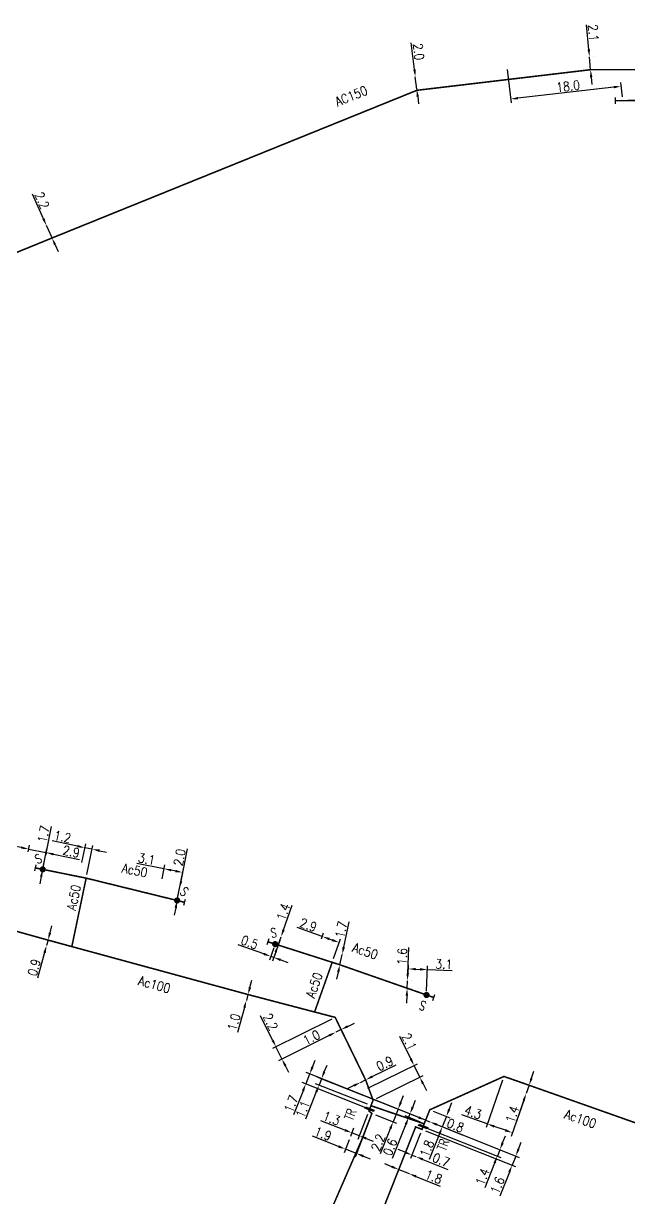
# Model space of a CAD drawing. Header units: millimetres. Extents: x 133989 to 135004, y 130988 to 132014.
# Drawn here: x 134430.5 to 134528.4, y 131253.6 to 131443.3 of the extents above; entities that cross this region are included whole.
import ezdxf
from ezdxf.enums import TextEntityAlignment as Align

# ---------------------------------------------------------------- set-up
doc = ezdxf.new("R2010")
doc.units = ezdxf.units.MM
doc.header["$PDMODE"] = 34
doc.linetypes.add('L_25_AP', pattern=[2000, 1000, 1000])
doc.linetypes.add('L_25_PE', pattern=[2000, 1000, 1000])
doc.layers.get('0').update_dxf_attribs({"linetype": 'CONTINUOUS'})
doc.layers.get('Defpoints').update_dxf_attribs({"linetype": 'CONTINUOUS'})
for name, color, linetype in [('L_150', 1, 'CONTINUOUS'), ('L_300', 7, 'CONTINUOUS'), ('L_340', 7, 'CONTINUOUS')]:
    doc.layers.add(name, color=color, linetype=linetype)
doc.styles.add('G_ROMANS', font='ROMANS.SHX', dxfattribs={"width": 0.75})
doc.styles.get("Standard").update_dxf_attribs({"font": 'romans.shx', "width": 0.85})
doc.dimstyles.get("Standard").update_dxf_attribs({"dimtxt": 1.5, "dimasz": 1.2, "dimexe": 0.625, "dimexo": 0.625, "dimgap": 0.25, "dimtad": 1, "dimdec": 1, "dimzin": 0, "dimdsep": 46, "dimtxsty": 'Standard', "dimcen": -0.5, "dimadec": 0, "dimazin": 0, "dimtfac": 1, "dimtdec": 1, "dimtmove": 0, "dimatfit": 3, "dimfxl": 0, "dimtolj": 1, "dimtzin": 0, "dimarcsym": 0})

# ---------------------------------------------------------------- blocks, each defined once
blk = doc.blocks.new('*D436')
at = {"layer": 'Defpoints', "color": 0, "linetype": 'Continuous', "transparency": 16777216}
for p in [(134511.8, 131270.39), (134511.8, 131270.39), (134512.27, 131271.72)]:
    blk.add_point(p, dxfattribs=at)
at = {"layer": 'L_150', "color": 0, "linetype": 'Continuous', "lineweight": -2, "transparency": 16777216}
for p, q in [((134512.67, 131272.85), (134513.06, 131273.98)), ((134512.27, 131271.72), (134511.8, 131270.39)), ((134511.41, 131269.26), (134510, 131265.25))]:
    blk.add_line(p, q, dxfattribs=at)
at = {"layer": 'L_150', "color": 0, "linetype": 'Continuous', "transparency": 16777216}
for points in [[(134512.48, 131272.91), (134512.85, 131272.78), (134512.27, 131271.72)], [(134511.22, 131269.33), (134511.59, 131269.2), (134511.8, 131270.39)]]:
    blk.add_solid(points, dxfattribs=at)
at = {"layer": 'L_150', "color": 0, "linetype": 'Continuous', "transparency": 16777216, "insert": (134509.56, 131267.02), "char_height": 1.5, "attachment_point": 5, "rotation": 70.6381}
blk.add_mtext('\\A1;1.4', dxfattribs=at)
blk = doc.blocks.new('*D437')
at = {"layer": 'Defpoints', "color": 0, "linetype": 'Continuous', "transparency": 16777216}
for p in [(134508.21, 131273.14), (134511.8, 131270.39), (134509.57, 131264.04)]:
    blk.add_point(p, dxfattribs=at)
at = {"layer": 'L_150', "color": 0, "linetype": 'Continuous', "lineweight": -2, "transparency": 16777216}
for p, q in [((134508, 131272.55), (134505.31, 131264.88)), ((134511.6, 131269.8), (134509.36, 131263.45)), ((134505.51, 131265.47), (134501.39, 131266.92)), ((134508.44, 131264.44), (134506.65, 131265.07))]:
    blk.add_line(p, q, dxfattribs=at)
at = {"layer": 'L_150', "color": 0, "linetype": 'Continuous', "transparency": 16777216}
for points in [[(134506.71, 131265.26), (134506.58, 131264.88), (134505.51, 131265.47)], [(134508.51, 131264.63), (134508.37, 131264.25), (134509.57, 131264.04)]]:
    blk.add_solid(points, dxfattribs=at)
at = {"layer": 'L_150', "color": 0, "linetype": 'Continuous', "transparency": 16777216, "insert": (134503.22, 131267.34), "char_height": 1.5, "attachment_point": 5, "rotation": 340.6381}
blk.add_mtext('\\A1;4.3', dxfattribs=at)
blk = doc.blocks.new('*D438')
at = {"layer": 'Defpoints', "color": 0, "linetype": 'Continuous', "transparency": 16777216}
for p in [(134496.21, 131267.75), (134496.24, 131265.8), (134496.24, 131265.8)]:
    blk.add_point(p, dxfattribs=at)
at = {"layer": 'L_150', "color": 0, "linetype": 'Continuous', "lineweight": -2, "transparency": 16777216}
for p, q in [((134494.43, 131266.52), (134493.31, 131266.96)), ((134495.97, 131267.17), (134495.31, 131265.49)), ((134495.54, 131266.08), (134496.24, 131265.8)), ((134496.47, 131266.38), (134496.47, 131266.38)), ((134497.35, 131265.36), (134501.47, 131263.72))]:
    blk.add_line(p, q, dxfattribs=at)
at = {"layer": 'L_150', "color": 0, "linetype": 'Continuous', "transparency": 16777216}
for points in [[(134494.5, 131266.7), (134494.35, 131266.33), (134495.54, 131266.08)], [(134497.43, 131265.54), (134497.28, 131265.17), (134496.24, 131265.8)]]:
    blk.add_solid(points, dxfattribs=at)
at = {"layer": 'L_150', "color": 0, "linetype": 'Continuous', "transparency": 16777216, "insert": (134500.37, 131265.23), "char_height": 1.5, "attachment_point": 5, "rotation": 338.3223}
blk.add_mtext('\\A1;0.8', dxfattribs=at)
blk = doc.blocks.new('*D439')
at = {"layer": 'Defpoints', "color": 0, "linetype": 'Continuous', "transparency": 16777216}
for p in [(134496.21, 131267.75), (134496.24, 131265.8), (134498.24, 131265)]:
    blk.add_point(p, dxfattribs=at)
at = {"layer": 'L_150', "color": 0, "linetype": 'Continuous', "lineweight": -2, "transparency": 16777216}
for p, q in [((134499.34, 131267.79), (134499.79, 131268.91)), ((134496.79, 131267.52), (134499.48, 131266.45)), ((134498.9, 131266.68), (134498.24, 131265)), ((134496.82, 131265.57), (134498.82, 131264.77)), ((134497.79, 131263.89), (134496.14, 131259.73))]:
    blk.add_line(p, q, dxfattribs=at)
at = {"layer": 'L_150', "color": 0, "linetype": 'Continuous', "transparency": 16777216}
for points in [[(134499.16, 131267.87), (134499.53, 131267.72), (134498.9, 131266.68)], [(134497.61, 131263.96), (134497.98, 131263.82), (134498.24, 131265)]]:
    blk.add_solid(points, dxfattribs=at)
at = {"layer": 'L_150', "color": 0, "linetype": 'Continuous', "transparency": 16777216, "insert": (134495.76, 131261.49), "char_height": 1.5, "attachment_point": 5, "rotation": 68.3223}
blk.add_mtext('\\A1;1.8', dxfattribs=at)
blk = doc.blocks.new('*D440')
at = {"layer": 'Defpoints', "color": 0, "linetype": 'Continuous', "transparency": 16777216}
for p in [(134481.03, 131280.29), (134481.03, 131280.29), (134481.88, 131280.71)]:
    blk.add_point(p, dxfattribs=at)
at = {"layer": 'L_150', "color": 0, "linetype": 'Continuous', "lineweight": -2, "transparency": 16777216}
for p, q in [((134482.95, 131281.24), (134484.03, 131281.78)), ((134481.88, 131280.71), (134481.03, 131280.29)), ((134479.95, 131279.75), (134476.2, 131277.89))]:
    blk.add_line(p, q, dxfattribs=at)
at = {"layer": 'L_150', "color": 0, "linetype": 'Continuous', "transparency": 16777216}
for points in [[(134479.86, 131279.93), (134480.04, 131279.58), (134481.03, 131280.29)], [(134482.87, 131281.42), (134483.04, 131281.06), (134481.88, 131280.71)]]:
    blk.add_solid(points, dxfattribs=at)
at = {"layer": 'L_150', "color": 0, "linetype": 'Continuous', "transparency": 16777216, "insert": (134477.09, 131279.45), "char_height": 1.5, "attachment_point": 5, "rotation": 26.3716}
blk.add_mtext('\\A1;1.0', dxfattribs=at)
blk = doc.blocks.new('*D441')
at = {"layer": 'Defpoints', "color": 0, "linetype": 'Continuous', "transparency": 16777216}
for p in [(134480.92, 131282.69), (134481.03, 131280.29), (134472.31, 131275.97)]:
    blk.add_point(p, dxfattribs=at)
at = {"layer": 'L_150', "color": 0, "linetype": 'Continuous', "lineweight": -2, "transparency": 16777216}
for p, q in [((134470.8, 131279.01), (134468.86, 131282.93)), ((134480.36, 131282.41), (134470.78, 131277.66)), ((134480.47, 131280.01), (134471.75, 131275.69)), ((134472.31, 131275.97), (134471.34, 131277.94)), ((134472.85, 131274.89), (134473.38, 131273.82))]:
    blk.add_line(p, q, dxfattribs=at)
at = {"layer": 'L_150', "color": 0, "linetype": 'Continuous', "transparency": 16777216}
for points in [[(134470.98, 131279.1), (134470.62, 131278.92), (134471.34, 131277.94)], [(134473.03, 131274.98), (134472.67, 131274.8), (134472.31, 131275.97)]]:
    blk.add_solid(points, dxfattribs=at)
at = {"layer": 'L_150', "color": 0, "linetype": 'Continuous', "transparency": 16777216, "insert": (134470.46, 131281.95), "char_height": 1.5, "attachment_point": 5, "rotation": 296.3716}
blk.add_mtext('\\A1;2.2', dxfattribs=at)
blk = doc.blocks.new('*D442')
at = {"layer": 'Defpoints', "color": 0, "linetype": 'Continuous', "transparency": 16777216}
for p in [(134492.75, 131290.52), (134492.69, 131289.04), (134495.69, 131286.31)]:
    blk.add_point(p, dxfattribs=at)
at = {"layer": 'L_300', "color": 0, "linetype": 'Continuous', "lineweight": -2, "transparency": 16777216}
for p, q in [((134492.72, 131289.67), (134492.77, 131291.15)), ((134493.95, 131290.48), (134494.65, 131290.45)), ((134495.71, 131286.93), (134495.87, 131291.03)), ((134495.85, 131290.4), (134499.85, 131290.25))]:
    blk.add_line(p, q, dxfattribs=at)
at = {"layer": 'L_300', "color": 0, "linetype": 'Continuous', "transparency": 16777216}
for points in [[(134493.96, 131290.68), (134493.94, 131290.28), (134492.75, 131290.52)], [(134494.66, 131290.65), (134494.64, 131290.25), (134495.85, 131290.4)]]:
    blk.add_solid(points, dxfattribs=at)
at = {"layer": 'L_300', "color": 0, "linetype": 'Continuous', "transparency": 16777216, "insert": (134498.49, 131291.3), "char_height": 1.5, "attachment_point": 5, "rotation": 357.7558}
blk.add_mtext('\\A1;3.1', dxfattribs=at)
blk = doc.blocks.new('*D443')
at = {"layer": 'Defpoints', "color": 0, "linetype": 'Continuous', "transparency": 16777216}
for p in [(134482.04, 131292.85), (134482.04, 131292.85), (134481.68, 131291.19)]:
    blk.add_point(p, dxfattribs=at)
at = {"layer": 'L_150', "color": 0, "linetype": 'Continuous', "lineweight": -2, "transparency": 16777216}
for p, q in [((134482.3, 131294.02), (134483.2, 131298.11)), ((134481.68, 131291.19), (134482.04, 131292.85)), ((134482.65, 131292.72), (134482.65, 131292.72)), ((134481.42, 131290.02), (134481.16, 131288.85)), ((134482.29, 131291.06), (134482.29, 131291.06))]:
    blk.add_line(p, q, dxfattribs=at)
at = {"layer": 'L_150', "color": 0, "linetype": 'Continuous', "transparency": 16777216}
for points in [[(134482.1, 131294.07), (134482.5, 131293.98), (134482.04, 131292.85)], [(134481.22, 131290.06), (134481.61, 131289.98), (134481.68, 131291.19)]]:
    blk.add_solid(points, dxfattribs=at)
at = {"layer": 'L_150', "color": 0, "linetype": 'Continuous', "transparency": 16777216, "insert": (134481.9, 131296.87), "char_height": 1.5, "attachment_point": 5, "rotation": 77.5704}
blk.add_mtext('\\A1;1.7', dxfattribs=at)
blk = doc.blocks.new('*D444')
at = {"layer": 'Defpoints', "color": 0, "linetype": 'Continuous', "transparency": 16777216}
for p in [(134472.17, 131295.7), (134472.17, 131295.7), (134471.7, 131294.38)]:
    blk.add_point(p, dxfattribs=at)
at = {"layer": 'L_150', "color": 0, "linetype": 'Continuous', "lineweight": -2, "transparency": 16777216}
for p, q in [((134472.57, 131296.83), (134473.99, 131300.84)), ((134471.7, 131294.38), (134472.17, 131295.7)), ((134471.3, 131293.25), (134470.89, 131292.12))]:
    blk.add_line(p, q, dxfattribs=at)
at = {"layer": 'L_150', "color": 0, "linetype": 'Continuous', "transparency": 16777216}
for points in [[(134472.38, 131296.9), (134472.75, 131296.76), (134472.17, 131295.7)], [(134471.11, 131293.32), (134471.48, 131293.18), (134471.7, 131294.38)]]:
    blk.add_solid(points, dxfattribs=at)
at = {"layer": 'L_150', "color": 0, "linetype": 'Continuous', "transparency": 16777216, "insert": (134472.53, 131299.73), "char_height": 1.5, "attachment_point": 5, "rotation": 70.4672}
blk.add_mtext('\\A1;1.4', dxfattribs=at)
blk = doc.blocks.new('*D445')
at = {"layer": 'Defpoints', "color": 0, "linetype": 'Continuous', "transparency": 16777216}
for p in [(134466.82, 131286.38), (134466.56, 131285.42), (134466.56, 131285.42)]:
    blk.add_point(p, dxfattribs=at)
at = {"layer": 'L_150', "color": 0, "linetype": 'Continuous', "lineweight": -2, "transparency": 16777216}
for p, q in [((134467.14, 131287.54), (134467.47, 131288.7)), ((134466.82, 131286.38), (134466.56, 131285.42)), ((134466.24, 131284.26), (134465.12, 131280.23))]:
    blk.add_line(p, q, dxfattribs=at)
at = {"layer": 'L_150', "color": 0, "linetype": 'Continuous', "transparency": 16777216}
for points in [[(134466.95, 131287.59), (134467.34, 131287.49), (134466.82, 131286.38)], [(134466.04, 131284.32), (134466.43, 131284.21), (134466.56, 131285.42)]]:
    blk.add_solid(points, dxfattribs=at)
at = {"layer": 'L_150', "color": 0, "linetype": 'Continuous', "transparency": 16777216, "insert": (134464.55, 131281.93), "char_height": 1.5, "attachment_point": 5, "rotation": 74.5047}
blk.add_mtext('\\A1;1.0', dxfattribs=at)
blk = doc.blocks.new('*D446')
at = {"layer": 'Defpoints', "color": 0, "linetype": 'Continuous', "transparency": 16777216}
for p in [(134453.24, 131306.71), (134452.79, 131304.47), (134455.37, 131301.58)]:
    blk.add_point(p, dxfattribs=at)
at = {"layer": 'L_300', "color": 0, "linetype": 'Continuous', "lineweight": -2, "transparency": 16777216}
for p, q in [((134453.24, 131306.71), (134448.86, 131307.58)), ((134452.92, 131305.09), (134453.36, 131307.32)), ((134455.1, 131306.33), (134454.42, 131306.47)), ((134455.5, 131302.2), (134456.4, 131306.71))]:
    blk.add_line(p, q, dxfattribs=at)
at = {"layer": 'L_300', "color": 0, "linetype": 'Continuous', "transparency": 16777216}
for points in [[(134454.46, 131306.67), (134454.38, 131306.28), (134453.24, 131306.71)], [(134455.14, 131306.53), (134455.06, 131306.14), (134456.28, 131306.1)]]:
    blk.add_solid(points, dxfattribs=at)
at = {"layer": 'L_300', "color": 0, "linetype": 'Continuous', "transparency": 16777216, "insert": (134450.44, 131308.29), "char_height": 1.5, "attachment_point": 5, "rotation": 348.6788}
blk.add_mtext('\\A1;3.1', dxfattribs=at)
blk = doc.blocks.new('*D447')
at = {"layer": 'Defpoints', "color": 0, "linetype": 'Continuous', "transparency": 16777216}
for p in [(134440.45, 131310.11), (134439.82, 131307.08), (134440.65, 131305.18)]:
    blk.add_point(p, dxfattribs=at)
at = {"layer": 'L_150', "color": 0, "linetype": 'Continuous', "lineweight": -2, "transparency": 16777216}
for p, q in [((134439.27, 131310.36), (134435.17, 131311.21)), ((134439.95, 131307.7), (134440.58, 131310.72)), ((134440.78, 131305.79), (134441.75, 131310.48)), ((134441.62, 131309.87), (134440.45, 131310.11)), ((134442.8, 131309.63), (134443.97, 131309.38))]:
    blk.add_line(p, q, dxfattribs=at)
at = {"layer": 'L_150', "color": 0, "linetype": 'Continuous', "transparency": 16777216}
for points in [[(134439.31, 131310.55), (134439.23, 131310.16), (134440.45, 131310.11)], [(134442.84, 131309.82), (134442.76, 131309.43), (134441.62, 131309.87)]]:
    blk.add_solid(points, dxfattribs=at)
at = {"layer": 'L_150', "color": 0, "linetype": 'Continuous', "transparency": 16777216, "insert": (134436.84, 131311.88), "char_height": 1.5, "attachment_point": 5, "rotation": 348.299}
blk.add_mtext('\\A1;1.2', dxfattribs=at)
blk = doc.blocks.new('*D448')
at = {"layer": 'Defpoints', "color": 0, "linetype": 'Continuous', "transparency": 16777216}
for p in [(134431.13, 131308.85), (134431.35, 131309.89), (134433.63, 131306.61)]:
    blk.add_point(p, dxfattribs=at)
at = {"layer": 'L_300', "color": 0, "linetype": 'Continuous', "lineweight": -2, "transparency": 16777216}
for p, q in [((134430.17, 131310.14), (134429, 131310.38)), ((134431.26, 131309.46), (134431.47, 131310.51)), ((134431.35, 131309.89), (134434.19, 131309.31)), ((134433.76, 131307.22), (134434.31, 131309.92)), ((134435.36, 131309.06), (134439.58, 131308.19))]:
    blk.add_line(p, q, dxfattribs=at)
at = {"layer": 'L_300', "color": 0, "linetype": 'Continuous', "transparency": 16777216}
for points in [[(134430.21, 131310.33), (134430.13, 131309.94), (134431.35, 131309.89)], [(134435.4, 131309.26), (134435.32, 131308.87), (134434.19, 131309.31)]]:
    blk.add_solid(points, dxfattribs=at)
at = {"layer": 'L_300', "color": 0, "linetype": 'Continuous', "transparency": 16777216, "insert": (134438.26, 131309.48), "char_height": 1.5, "attachment_point": 5, "rotation": 348.299}
blk.add_mtext('\\A1;2.9', dxfattribs=at)
blk = doc.blocks.new('*D449')
at = {"layer": 'Defpoints', "color": 0, "linetype": 'Continuous', "transparency": 16777216}
for p in [(134433.63, 131306.61), (134433.97, 131308.27), (134433.97, 131308.27)]:
    blk.add_point(p, dxfattribs=at)
at = {"layer": 'L_300', "color": 0, "linetype": 'Continuous', "lineweight": -2, "transparency": 16777216}
for p, q in [((134434.22, 131309.45), (134435.07, 131313.55)), ((134433.36, 131308.4), (134433.36, 131308.4)), ((134433.02, 131306.73), (134433.02, 131306.73)), ((134433.63, 131306.61), (134433.97, 131308.27)), ((134433.39, 131305.43), (134433.14, 131304.26))]:
    blk.add_line(p, q, dxfattribs=at)
at = {"layer": 'L_300', "color": 0, "linetype": 'Continuous', "transparency": 16777216}
for points in [[(134434.02, 131309.49), (134434.41, 131309.41), (134433.97, 131308.27)], [(134433.19, 131305.47), (134433.58, 131305.39), (134433.63, 131306.61)]]:
    blk.add_solid(points, dxfattribs=at)
at = {"layer": 'L_300', "color": 0, "linetype": 'Continuous', "transparency": 16777216, "insert": (134433.78, 131312.29), "char_height": 1.5, "attachment_point": 5, "rotation": 78.299}
blk.add_mtext('\\A1;1.7', dxfattribs=at)
blk = doc.blocks.new('*D450')
at = {"layer": 'Defpoints', "color": 0, "linetype": 'Continuous', "transparency": 16777216}
for p in [(134434.49, 131295.18), (134434.25, 131294.31), (134434.25, 131294.31)]:
    blk.add_point(p, dxfattribs=at)
at = {"layer": 'L_150', "color": 0, "linetype": 'Continuous', "lineweight": -2, "transparency": 16777216}
for p, q in [((134434.81, 131296.34), (134435.12, 131297.5)), ((134434.49, 131295.18), (134434.25, 131294.31)), ((134433.94, 131293.15), (134432.8, 131289)), ((134434.86, 131294.15), (134434.86, 131294.15)), ((134435.09, 131295.02), (134435.09, 131295.02))]:
    blk.add_line(p, q, dxfattribs=at)
at = {"layer": 'L_150', "color": 0, "linetype": 'Continuous', "transparency": 16777216}
for points in [[(134434.61, 131296.39), (134435, 131296.29), (134434.49, 131295.18)], [(134433.74, 131293.21), (134434.13, 131293.1), (134434.25, 131294.31)]]:
    blk.add_solid(points, dxfattribs=at)
at = {"layer": 'L_150', "color": 0, "linetype": 'Continuous', "transparency": 16777216, "insert": (134432.25, 131290.76), "char_height": 1.5, "attachment_point": 5, "rotation": 74.7325}
blk.add_mtext('\\A1;0.9', dxfattribs=at)
blk = doc.blocks.new('*D462')
at = {"layer": 'Defpoints', "color": 0, "linetype": 'Continuous', "transparency": 16777216}
for p in [(134485.84, 131272.59), (134485.03, 131272.19), (134485.03, 131272.19)]:
    blk.add_point(p, dxfattribs=at)
at = {"layer": 'L_150', "color": 0, "linetype": 'Continuous', "lineweight": -2, "transparency": 16777216}
for p, q in [((134486.91, 131273.12), (134490.78, 131275.03)), ((134485.03, 131272.19), (134485.84, 131272.59)), ((134483.96, 131271.66), (134482.88, 131271.13))]:
    blk.add_line(p, q, dxfattribs=at)
at = {"layer": 'L_150', "color": 0, "linetype": 'Continuous', "transparency": 16777216}
for points in [[(134486.83, 131273.3), (134487, 131272.94), (134485.84, 131272.59)], [(134483.87, 131271.84), (134484.04, 131271.48), (134485.03, 131272.19)]]:
    blk.add_solid(points, dxfattribs=at)
at = {"layer": 'L_150', "color": 0, "linetype": 'Continuous', "transparency": 16777216, "insert": (134488.94, 131275.24), "char_height": 1.5, "attachment_point": 5, "rotation": 26.2569}
blk.add_mtext('\\A1;0.9', dxfattribs=at)
blk = doc.blocks.new('*D463')
at = {"layer": 'Defpoints', "color": 0, "linetype": 'Continuous', "transparency": 16777216}
for p in [(134478.84, 131295.76), (134478.5, 131294.81), (134480.44, 131291.59)]:
    blk.add_point(p, dxfattribs=at)
at = {"layer": 'L_150', "color": 0, "linetype": 'Continuous', "lineweight": -2, "transparency": 16777216}
for p, q in [((134478.84, 131295.76), (134474.78, 131297.2)), ((134478.71, 131295.4), (134479.05, 131296.34)), ((134480.44, 131295.19), (134479.97, 131295.35)), ((134480.65, 131292.18), (134481.78, 131295.38))]:
    blk.add_line(p, q, dxfattribs=at)
at = {"layer": 'L_150', "color": 0, "linetype": 'Continuous', "transparency": 16777216}
for points in [[(134480.04, 131295.54), (134479.9, 131295.17), (134478.84, 131295.76)], [(134480.51, 131295.38), (134480.37, 131295), (134481.57, 131294.79)]]:
    blk.add_solid(points, dxfattribs=at)
at = {"layer": 'L_150', "color": 0, "linetype": 'Continuous', "transparency": 16777216, "insert": (134476.58, 131297.62), "char_height": 1.5, "attachment_point": 5, "rotation": 340.4633}
blk.add_mtext('\\A1;2.9', dxfattribs=at)
blk = doc.blocks.new('L_340_07')
at = {"color": 0, "linetype": 'Continuous', "const_width": 0.25, "flags": 128}
blk.add_lwpolyline([(0, 0), (1.25, 0)], dxfattribs=at)
at = {"color": 0, "linetype": 'Continuous', "flags": 128}
blk.add_lwpolyline([(1.25, -0.5), (1.25, 0.5)], dxfattribs=at)
at = {"color": 0, "linetype": 'Continuous', "width": 0.75, "flags": 3}
for tag, p in [('DEF_LEG', (0.72, -3.47)), ('DEF_COUP', (0.72, -5.97)), ('DEF_TYPE', (0.72, -8.47))]:
    blk.add_attdef(tag, text='', height=1.2, dxfattribs=at).set_placement(p, align=Align.MIDDLE)
blk = doc.blocks.new('*D464')
at = {"layer": 'Defpoints', "color": 0, "linetype": 'Continuous', "transparency": 16777216}
for p in [(134492.6, 131288.61), (134492.55, 131287.4), (134492.55, 131287.4)]:
    blk.add_point(p, dxfattribs=at)
at = {"layer": 'L_150', "color": 0, "linetype": 'Continuous', "lineweight": -2, "transparency": 16777216}
for p, q in [((134492.65, 131289.81), (134492.81, 131294)), ((134492.55, 131287.4), (134492.6, 131288.61)), ((134493.22, 131288.59), (134493.22, 131288.59)), ((134492.5, 131286.2), (134492.46, 131285)), ((134493.18, 131287.38), (134493.18, 131287.38))]:
    blk.add_line(p, q, dxfattribs=at)
at = {"layer": 'L_150', "color": 0, "linetype": 'Continuous', "transparency": 16777216}
for points in [[(134492.45, 131289.82), (134492.85, 131289.8), (134492.6, 131288.61)], [(134492.31, 131286.21), (134492.7, 131286.19), (134492.55, 131287.4)]]:
    blk.add_solid(points, dxfattribs=at)
at = {"layer": 'L_150', "color": 0, "linetype": 'Continuous', "transparency": 16777216, "insert": (134491.75, 131292.54), "char_height": 1.5, "attachment_point": 5, "rotation": 87.7558}
blk.add_mtext('\\A1;1.6', dxfattribs=at)
blk = doc.blocks.new('*D465')
at = {"layer": 'Defpoints', "color": 0, "linetype": 'Continuous', "transparency": 16777216}
for p in [(134472.17, 131295.7), (134471.22, 131294.53), (134470.98, 131292.38)]:
    blk.add_point(p, dxfattribs=at)
at = {"layer": 'L_300', "color": 0, "linetype": 'Continuous', "lineweight": -2, "transparency": 16777216}
for p, q in [((134471.96, 131295.11), (134470.77, 131291.79)), ((134469.38, 131292.95), (134465.26, 131294.42)), ((134471.01, 131293.94), (134470.3, 131291.96)), ((134470.98, 131292.38), (134470.51, 131292.54)), ((134472.11, 131291.97), (134473.24, 131291.57))]:
    blk.add_line(p, q, dxfattribs=at)
at = {"layer": 'L_300', "color": 0, "linetype": 'Continuous', "transparency": 16777216}
for points in [[(134469.45, 131293.14), (134469.31, 131292.76), (134470.51, 131292.54)], [(134472.18, 131292.16), (134472.04, 131291.78), (134470.98, 131292.38)]]:
    blk.add_solid(points, dxfattribs=at)
at = {"layer": 'L_300', "color": 0, "linetype": 'Continuous', "transparency": 16777216, "insert": (134467.09, 131294.83), "char_height": 1.5, "attachment_point": 5, "rotation": 340.3643}
blk.add_mtext('\\A1;0.5', dxfattribs=at)
blk = doc.blocks.new('*D466')
at = {"layer": 'Defpoints', "color": 0, "linetype": 'Continuous', "transparency": 16777216}
for p in [(134455.77, 131303.55), (134455.77, 131303.55), (134455.37, 131301.58)]:
    blk.add_point(p, dxfattribs=at)
at = {"layer": 'L_300', "color": 0, "linetype": 'Continuous', "lineweight": -2, "transparency": 16777216}
for p, q in [((134456, 131304.72), (134457.04, 131309.91)), ((134455.37, 131301.58), (134455.77, 131303.55)), ((134456.38, 131303.42), (134456.38, 131303.42)), ((134455.99, 131301.46), (134455.99, 131301.46)), ((134455.14, 131300.41), (134454.9, 131299.23))]:
    blk.add_line(p, q, dxfattribs=at)
at = {"layer": 'L_300', "color": 0, "linetype": 'Continuous', "transparency": 16777216}
for points in [[(134455.81, 131304.76), (134456.2, 131304.68), (134455.77, 131303.55)], [(134454.94, 131300.45), (134455.34, 131300.37), (134455.37, 131301.58)]]:
    blk.add_solid(points, dxfattribs=at)
at = {"layer": 'L_300', "color": 0, "linetype": 'Continuous', "transparency": 16777216, "insert": (134455.75, 131308.55), "char_height": 1.5, "attachment_point": 5, "rotation": 78.6788}
blk.add_mtext('\\A1;2.0', dxfattribs=at)
blk = doc.blocks.new('L_300_11')
at = {"color": 0, "linetype": 'Continuous', "const_width": 0.497, "flags": 128}
blk.add_lwpolyline([(-0.25, 0, 1), (0.25, 0, 1)], format="xyb", close=True, dxfattribs=at)
at = {"color": 0, "linetype": 'Continuous', "style": 'G_ROMANS', "width": 0.75}
blk.add_text('S', height=1.5, dxfattribs=at).set_placement((0, 1.85), align=Align.MIDDLE)
at = {"color": 0, "linetype": 'Continuous', "style": 'G_ROMANS', "width": 0.75, "flags": 3}
for tag, p in [('DEF_LEG', (0, -5)), ('DEF_COUP', (0, -7.5)), ('DEF_TYPE', (0, -10))]:
    blk.add_attdef(tag, text='', height=1.2, dxfattribs=at).set_placement(p, align=Align.MIDDLE)
blk = doc.blocks.new('*D467')
at = {"layer": 'Defpoints', "color": 0, "linetype": 'Continuous', "transparency": 16777216}
for p in [(134493.67, 131274.91), (134485.65, 131270.95), (134487.05, 131269.3)]:
    blk.add_point(p, dxfattribs=at)
at = {"layer": 'L_150', "color": 0, "linetype": 'Continuous', "lineweight": -2, "transparency": 16777216}
for p, q in [((134493.14, 131275.99), (134491.37, 131279.58)), ((134486.21, 131271.23), (134494.24, 131275.19)), ((134494.6, 131273.03), (134493.67, 131274.91)), ((134487.61, 131269.58), (134495.16, 131273.31)), ((134495.13, 131271.95), (134495.67, 131270.88))]:
    blk.add_line(p, q, dxfattribs=at)
at = {"layer": 'L_150', "color": 0, "linetype": 'Continuous', "transparency": 16777216}
for points in [[(134493.32, 131276.08), (134492.96, 131275.9), (134493.67, 131274.91)], [(134495.31, 131272.04), (134494.96, 131271.86), (134494.6, 131273.03)]]:
    blk.add_solid(points, dxfattribs=at)
at = {"layer": 'L_150', "color": 0, "linetype": 'Continuous', "transparency": 16777216, "insert": (134492.89, 131278.77), "char_height": 1.5, "attachment_point": 5, "rotation": 296.2569}
blk.add_mtext('\\A1;2.1', dxfattribs=at)
blk = doc.blocks.new('*D791')
at = {"layer": 'Defpoints', "color": 0, "linetype": 'Continuous', "transparency": 16777216}
for p in [(134434.24, 131410.66), (134434.24, 131410.66), (134435.14, 131408.65)]:
    blk.add_point(p, dxfattribs=at)
at = {"layer": 'L_150', "color": 0, "linetype": 'Continuous', "lineweight": -2, "transparency": 16777216}
for p, q in [((134433.74, 131411.75), (134431.96, 131415.74)), ((134435.14, 131408.65), (134434.24, 131410.66)), ((134435.63, 131407.56), (134436.12, 131406.46))]:
    blk.add_line(p, q, dxfattribs=at)
at = {"layer": 'L_150', "color": 0, "linetype": 'Continuous', "transparency": 16777216}
for points in [[(134433.93, 131411.84), (134433.56, 131411.67), (134434.24, 131410.66)], [(134435.81, 131407.64), (134435.45, 131407.48), (134435.14, 131408.65)]]:
    blk.add_solid(points, dxfattribs=at)
at = {"layer": 'L_150', "color": 0, "linetype": 'Continuous', "transparency": 16777216, "insert": (134433.52, 131414.71), "char_height": 1.5, "attachment_point": 5, "rotation": 294.1594}
blk.add_mtext('\\A1;2.2', dxfattribs=at)
blk = doc.blocks.new('*D792')
at = {"layer": 'Defpoints', "color": 0, "linetype": 'Continuous', "transparency": 16777216}
for p in [(134493.88, 131434.68), (134493.88, 131434.68), (134494.12, 131432.69)]:
    blk.add_point(p, dxfattribs=at)
at = {"layer": 'L_150', "color": 0, "linetype": 'Continuous', "lineweight": -2, "transparency": 16777216}
for p, q in [((134493.74, 131435.87), (134493.23, 131440.21)), ((134494.12, 131432.69), (134493.88, 131434.68)), ((134494.26, 131431.5), (134494.4, 131430.31))]:
    blk.add_line(p, q, dxfattribs=at)
at = {"layer": 'L_150', "color": 0, "linetype": 'Continuous', "transparency": 16777216}
for points in [[(134493.94, 131435.89), (134493.54, 131435.85), (134493.88, 131434.68)], [(134494.46, 131431.52), (134494.06, 131431.48), (134494.12, 131432.69)]]:
    blk.add_solid(points, dxfattribs=at)
at = {"layer": 'L_150', "color": 0, "linetype": 'Continuous', "transparency": 16777216, "insert": (134494.41, 131438.75), "char_height": 1.5, "attachment_point": 5, "rotation": 276.7654}
blk.add_mtext('\\A1;2.0', dxfattribs=at)
blk = doc.blocks.new('*D793')
at = {"layer": 'Defpoints', "color": 0, "linetype": 'Continuous', "transparency": 16777216}
for p in [(134522.03, 131437.94), (134522.03, 131437.94), (134522.22, 131435.85)]:
    blk.add_point(p, dxfattribs=at)
at = {"layer": 'L_150', "color": 0, "linetype": 'Continuous', "lineweight": -2, "transparency": 16777216}
for p, q in [((134521.92, 131439.13), (134521.56, 131443.12)), ((134522.22, 131435.85), (134522.03, 131437.94)), ((134522.65, 131437.99), (134522.65, 131437.99)), ((134522.84, 131435.9), (134522.84, 131435.9)), ((134522.32, 131434.65), (134522.43, 131433.46))]:
    blk.add_line(p, q, dxfattribs=at)
at = {"layer": 'L_150', "color": 0, "linetype": 'Continuous', "transparency": 16777216}
for points in [[(134522.12, 131439.15), (134521.72, 131439.12), (134522.03, 131437.94)], [(134522.52, 131434.67), (134522.12, 131434.63), (134522.22, 131435.85)]]:
    blk.add_solid(points, dxfattribs=at)
at = {"layer": 'L_150', "color": 0, "linetype": 'Continuous', "transparency": 16777216, "insert": (134522.68, 131441.82), "char_height": 1.5, "attachment_point": 5, "rotation": 275.1405}
blk.add_mtext('\\A1;2.1', dxfattribs=at)
blk = doc.blocks.new('*D833')
at = {"layer": 'Defpoints', "color": 0, "linetype": 'Continuous', "transparency": 16777216}
for p in [(134494.97, 131264.58), (134493.97, 131260.18), (134493.97, 131260.18)]:
    blk.add_point(p, dxfattribs=at)
at = {"layer": 'L_150', "color": 0, "linetype": 'Continuous', "lineweight": -2, "transparency": 16777216}
for p, q in [((134494.73, 131264), (134493.09, 131259.86)), ((134492.21, 131260.89), (134491.09, 131261.33)), ((134493.32, 131260.44), (134493.97, 131260.18)), ((134495.09, 131259.74), (134499.15, 131258.13))]:
    blk.add_line(p, q, dxfattribs=at)
at = {"layer": 'L_150', "color": 0, "linetype": 'Continuous', "transparency": 16777216}
for points in [[(134492.28, 131261.07), (134492.13, 131260.7), (134493.32, 131260.44)], [(134495.16, 131259.93), (134495.01, 131259.56), (134493.97, 131260.18)]]:
    blk.add_solid(points, dxfattribs=at)
at = {"layer": 'L_150', "color": 0, "linetype": 'Continuous', "transparency": 16777216, "insert": (134498.05, 131259.64), "char_height": 1.5, "attachment_point": 5, "rotation": 338.3397}
blk.add_mtext('\\A1;0.7', dxfattribs=at)
blk = doc.blocks.new('*D834')
at = {"layer": 'Defpoints', "color": 0, "linetype": 'Continuous', "transparency": 16777216}
for p in [(134491.2, 131258.1), (134492.87, 131257.43), (134492.87, 131257.43)]:
    blk.add_point(p, dxfattribs=at)
at = {"layer": 'L_150', "color": 0, "linetype": 'Continuous', "lineweight": -2, "transparency": 16777216}
for p, q in [((134490.09, 131258.55), (134488.97, 131259)), ((134491.2, 131258.1), (134492.87, 131257.43)), ((134492.64, 131256.85), (134492.64, 131256.85)), ((134493.98, 131256.99), (134497.87, 131255.43))]:
    blk.add_line(p, q, dxfattribs=at)
at = {"layer": 'L_150', "color": 0, "linetype": 'Continuous', "transparency": 16777216}
for points in [[(134490.16, 131258.74), (134490.01, 131258.36), (134491.2, 131258.1)], [(134494.06, 131257.17), (134493.91, 131256.8), (134492.87, 131257.43)]]:
    blk.add_solid(points, dxfattribs=at)
at = {"layer": 'L_150', "color": 0, "linetype": 'Continuous', "transparency": 16777216, "insert": (134496.86, 131256.91), "char_height": 1.5, "attachment_point": 5, "rotation": 338.1698}
blk.add_mtext('\\A1;1.8', dxfattribs=at)
blk = doc.blocks.new('*D835')
at = {"layer": 'Defpoints', "color": 0, "linetype": 'Continuous', "transparency": 16777216}
for p in [(134496.24, 131265.8), (134494.95, 131264.59), (134510.11, 131260.28)]:
    blk.add_point(p, dxfattribs=at)
at = {"layer": 'L_150', "color": 0, "linetype": 'Continuous', "lineweight": -2, "transparency": 16777216}
for p, q in [((134496.82, 131265.57), (134510.69, 131260.05)), ((134495.53, 131264.36), (134510.1, 131258.57)), ((134510.56, 131261.4), (134511, 131262.51)), ((134510.11, 131260.28), (134509.52, 131258.8)), ((134509.08, 131257.68), (134507.53, 131253.79))]:
    blk.add_line(p, q, dxfattribs=at)
at = {"layer": 'L_150', "color": 0, "linetype": 'Continuous', "transparency": 16777216}
for points in [[(134510.37, 131261.47), (134510.74, 131261.32), (134510.11, 131260.28)], [(134508.89, 131257.76), (134509.26, 131257.61), (134509.52, 131258.8)]]:
    blk.add_solid(points, dxfattribs=at)
at = {"layer": 'L_150', "color": 0, "linetype": 'Continuous', "transparency": 16777216, "insert": (134507.15, 131255.55), "char_height": 1.5, "attachment_point": 5, "rotation": 68.3223}
blk.add_mtext('\\A1;1.6', dxfattribs=at)
blk = doc.blocks.new('*D836')
at = {"layer": 'Defpoints', "color": 0, "linetype": 'Continuous', "transparency": 16777216}
for p in [(134493.01, 131267.08), (134495.32, 131265.52), (134496.24, 131265.8)]:
    blk.add_point(p, dxfattribs=at)
at = {"layer": 'L_150', "color": 0, "linetype": 'Continuous', "lineweight": -2, "transparency": 16777216}
for p, q in [((134493.45, 131268.2), (134493.9, 131269.31)), ((134494.74, 131265.75), (134492.21, 131266.75)), ((134495.66, 131266.03), (134492.43, 131267.31)), ((134493.01, 131267.08), (134492.79, 131266.52)), ((134492.35, 131265.41), (134490.15, 131259.87))]:
    blk.add_line(p, q, dxfattribs=at)
at = {"layer": 'L_150', "color": 0, "linetype": 'Continuous', "transparency": 16777216}
for points in [[(134493.27, 131268.27), (134493.64, 131268.12), (134493.01, 131267.08)], [(134492.16, 131265.48), (134492.53, 131265.33), (134492.79, 131266.52)]]:
    blk.add_solid(points, dxfattribs=at)
at = {"layer": 'L_150', "color": 0, "linetype": 'Continuous', "transparency": 16777216, "insert": (134489.8, 131261.72), "char_height": 1.5, "attachment_point": 5, "rotation": 68.3223}
blk.add_mtext('\\A1;0.6', dxfattribs=at)
blk = doc.blocks.new('*D837')
at = {"layer": 'Defpoints', "color": 0, "linetype": 'Continuous', "transparency": 16777216}
for p in [(134495.14, 131265.04), (134496.24, 131265.8), (134507.55, 131261.3)]:
    blk.add_point(p, dxfattribs=at)
at = {"layer": 'L_340', "color": 0, "linetype": 'Continuous', "lineweight": -2, "transparency": 16777216}
for p, q in [((134495.72, 131264.81), (134507.72, 131260.04)), ((134496.82, 131265.57), (134508.13, 131261.07)), ((134508, 131262.42), (134508.44, 131263.53)), ((134507.55, 131261.3), (134507.14, 131260.27)), ((134506.7, 131259.15), (134505.11, 131255.15))]:
    blk.add_line(p, q, dxfattribs=at)
at = {"layer": 'L_340', "color": 0, "linetype": 'Continuous', "transparency": 16777216}
for points in [[(134507.81, 131262.49), (134508.18, 131262.34), (134507.55, 131261.3)], [(134506.51, 131259.23), (134506.88, 131259.08), (134507.14, 131260.27)]]:
    blk.add_solid(points, dxfattribs=at)
at = {"layer": 'L_340', "color": 0, "linetype": 'Continuous', "transparency": 16777216, "insert": (134504.74, 131256.93), "char_height": 1.5, "attachment_point": 5, "rotation": 68.3223}
blk.add_mtext('\\A1;1.4', dxfattribs=at)
blk = doc.blocks.new('*D838')
at = {"layer": 'Defpoints', "color": 0, "linetype": 'Continuous', "transparency": 16777216}
for p in [(134486.86, 131267.16), (134483.4, 131263.5), (134482.58, 131261.39)]:
    blk.add_point(p, dxfattribs=at)
at = {"layer": 'L_150', "color": 0, "linetype": 'Continuous', "lineweight": -2, "transparency": 16777216}
for p, q in [((134486.63, 131266.57), (134484.13, 131260.12)), ((134481.46, 131261.83), (134477.23, 131263.47)), ((134483.17, 131262.92), (134482.35, 131260.81)), ((134484.35, 131260.71), (134482.58, 131261.39)), ((134485.47, 131260.27), (134486.59, 131259.84))]:
    blk.add_line(p, q, dxfattribs=at)
at = {"layer": 'L_150', "color": 0, "linetype": 'Continuous', "transparency": 16777216}
for points in [[(134481.54, 131262.02), (134481.39, 131261.64), (134482.58, 131261.39)], [(134485.54, 131260.46), (134485.4, 131260.08), (134484.35, 131260.71)]]:
    blk.add_solid(points, dxfattribs=at)
at = {"layer": 'L_150', "color": 0, "linetype": 'Continuous', "transparency": 16777216, "insert": (134478.96, 131263.88), "char_height": 1.5, "attachment_point": 5, "rotation": 338.7565}
blk.add_mtext('\\A1;1.9', dxfattribs=at)
blk = doc.blocks.new('*D839')
at = {"layer": 'Defpoints', "color": 0, "linetype": 'Continuous', "transparency": 16777216}
for p in [(134486.37, 131267.56), (134484.13, 131265.38), (134483.6, 131264.03)]:
    blk.add_point(p, dxfattribs=at)
at = {"layer": 'L_150', "color": 0, "linetype": 'Continuous', "lineweight": -2, "transparency": 16777216}
for p, q in [((134486.15, 131266.98), (134484.59, 131262.97)), ((134482.49, 131264.46), (134478.58, 131265.98)), ((134483.9, 131264.8), (134483.38, 131263.44)), ((134484.82, 131263.56), (134483.6, 131264.03)), ((134485.93, 131263.12), (134487.05, 131262.69))]:
    blk.add_line(p, q, dxfattribs=at)
at = {"layer": 'L_150', "color": 0, "linetype": 'Continuous', "transparency": 16777216}
for points in [[(134482.56, 131264.65), (134482.41, 131264.28), (134483.6, 131264.03)], [(134486.01, 131263.31), (134485.86, 131262.94), (134484.82, 131263.56)]]:
    blk.add_solid(points, dxfattribs=at)
at = {"layer": 'L_150', "color": 0, "linetype": 'Continuous', "transparency": 16777216, "insert": (134480.34, 131266.37), "char_height": 1.5, "attachment_point": 5, "rotation": 338.7565}
blk.add_mtext('\\A1;1.3', dxfattribs=at)
blk = doc.blocks.new('*D840')
at = {"layer": 'Defpoints', "color": 0, "linetype": 'Continuous', "transparency": 16777216}
for p in [(134478.71, 131272.76), (134486.7, 131268.41), (134496.24, 131265.8)]:
    blk.add_point(p, dxfattribs=at)
at = {"layer": 'L_150', "color": 0, "linetype": 'Continuous', "lineweight": -2, "transparency": 16777216}
for p, q in [((134479.16, 131273.88), (134479.6, 131274.99)), ((134495.66, 131266.03), (134478.13, 131272.99)), ((134478.71, 131272.76), (134478.31, 131271.74)), ((134477.87, 131270.63), (134476.12, 131266.25)), ((134486.12, 131268.64), (134477.73, 131271.97))]:
    blk.add_line(p, q, dxfattribs=at)
at = {"layer": 'L_150', "color": 0, "linetype": 'Continuous', "transparency": 16777216}
for points in [[(134478.97, 131273.95), (134479.34, 131273.81), (134478.71, 131272.76)], [(134477.68, 131270.7), (134478.05, 131270.55), (134478.31, 131271.74)]]:
    blk.add_solid(points, dxfattribs=at)
at = {"layer": 'L_150', "color": 0, "linetype": 'Continuous', "transparency": 16777216, "insert": (134475.68, 131267.84), "char_height": 1.5, "attachment_point": 5, "rotation": 68.3223}
blk.add_mtext('\\A1;1.1', dxfattribs=at)
blk = doc.blocks.new('*D841')
at = {"layer": 'Defpoints', "color": 0, "linetype": 'Continuous', "transparency": 16777216}
for p in [(134476.79, 131273.53), (134486.48, 131267.85), (134496.24, 131265.8)]:
    blk.add_point(p, dxfattribs=at)
at = {"layer": 'L_340', "color": 0, "linetype": 'Continuous', "lineweight": -2, "transparency": 16777216}
for p, q in [((134477.24, 131274.64), (134477.68, 131275.76)), ((134476.79, 131273.53), (134476.17, 131271.95)), ((134495.66, 131266.03), (134476.21, 131273.76)), ((134475.72, 131270.83), (134474.18, 131266.94)), ((134485.9, 131268.08), (134475.59, 131272.18))]:
    blk.add_line(p, q, dxfattribs=at)
at = {"layer": 'L_340', "color": 0, "linetype": 'Continuous', "transparency": 16777216}
for points in [[(134477.05, 131274.72), (134477.42, 131274.57), (134476.79, 131273.53)], [(134475.54, 131270.91), (134475.91, 131270.76), (134476.17, 131271.95)]]:
    blk.add_solid(points, dxfattribs=at)
at = {"layer": 'L_340', "color": 0, "linetype": 'Continuous', "transparency": 16777216, "insert": (134473.8, 131268.7), "char_height": 1.5, "attachment_point": 5, "rotation": 68.3223}
blk.add_mtext('\\A1;1.7', dxfattribs=at)
blk = doc.blocks.new('*D842')
at = {"layer": 'Defpoints', "color": 0, "linetype": 'Continuous', "transparency": 16777216}
for p in [(134486.86, 131267.16), (134491.09, 131267.84), (134496.24, 131265.8)]:
    blk.add_point(p, dxfattribs=at)
at = {"layer": 'L_340', "color": 0, "linetype": 'Continuous', "lineweight": -2, "transparency": 16777216}
for p, q in [((134491.53, 131268.96), (134491.98, 131270.08)), ((134487.44, 131266.93), (134490.86, 131265.57)), ((134491.09, 131267.84), (134490.28, 131265.8)), ((134495.66, 131266.03), (134490.51, 131268.08)), ((134489.83, 131264.68), (134488.22, 131260.62))]:
    blk.add_line(p, q, dxfattribs=at)
at = {"layer": 'L_340', "color": 0, "linetype": 'Continuous', "transparency": 16777216}
for points in [[(134491.35, 131269.03), (134491.72, 131268.89), (134491.09, 131267.84)], [(134489.65, 131264.76), (134490.02, 131264.61), (134490.28, 131265.8)]]:
    blk.add_solid(points, dxfattribs=at)
at = {"layer": 'L_340', "color": 0, "linetype": 'Continuous', "transparency": 16777216, "insert": (134487.87, 131262.46), "char_height": 1.5, "attachment_point": 5, "rotation": 68.3223}
blk.add_mtext('\\A1;2.2', dxfattribs=at)
blk = doc.blocks.new('L_340_19')
at = {"linetype": 'Continuous'}
blk.add_hatch(color=0, dxfattribs=at).paths.add_polyline_path([(0.125, 0.75), (-0.125, 0.75), (-0.125, -0.75), (0.125, -0.75)])
at = {"color": 0, "linetype": 'Continuous'}
blk.add_lwpolyline([(-0.125, 0.75), (0.125, 0.75), (0.125, -0.75), (-0.125, -0.75)], close=True, dxfattribs=at)
at = {"color": 0, "linetype": 'Continuous', "width": 0.75}
for tag, height, flags, p in [('TR', 1.5, 8, (0, 3)), ('DEF_LEG', 1.2, 3, (0, -5)), ('DEF_COUP', 1.2, 3, (0, -7.5)), ('DEF_TYPE', 1.2, 3, (0, -10))]:
    blk.add_attdef(tag, text='', height=height, dxfattribs=dict(at, flags=flags)).set_placement(p, align=Align.MIDDLE)
blk = doc.blocks.new('*D873')
at = {"layer": 'Defpoints', "color": 0, "linetype": 'Continuous', "transparency": 16777216}
for p in [(134508.67, 131436.49), (134509.29, 131431.11), (134527.44, 131430.85)]:
    blk.add_point(p, dxfattribs=at)
at = {"layer": 'L_340', "color": 0, "linetype": 'Continuous', "lineweight": -2, "transparency": 16777216}
for p, q in [((134508.74, 131435.87), (134509.36, 131430.49)), ((134527.37, 131431.47), (134527.1, 131433.78)), ((134525.98, 131433.02), (134510.48, 131431.24))]:
    blk.add_line(p, q, dxfattribs=at)
at = {"layer": 'L_340', "color": 0, "linetype": 'Continuous', "transparency": 16777216}
for points in [[(134525.96, 131433.22), (134526, 131432.83), (134527.17, 131433.16)], [(134510.46, 131431.44), (134510.51, 131431.04), (134509.29, 131431.11)]]:
    blk.add_solid(points, dxfattribs=at)
at = {"layer": 'L_340', "color": 0, "linetype": 'Continuous', "transparency": 16777216, "insert": (134518.58, 131433.18), "char_height": 1.5, "attachment_point": 5, "rotation": 6.5579}
blk.add_mtext('\\A1;18.0', dxfattribs=at)

msp = doc.modelspace()

# ---------------------------------------------------------------- linework, layer by layer
at = {"layer": 'L_150', "linetype": 'L_25_AP', "const_width": 0.25, "flags": 128}
for points in [[(134565.08, 131436.82), (134561.65, 131435.69), (134545.37, 131435.84), (134522.22, 131435.85), (134494.14, 131432.52)], [(134494.14, 131432.52), (134435.14, 131408.65), (134398.56, 131393.72)], [(134318.97, 131338.88), (134320.51, 131338.39), (134322.22, 131337.64), (134339.7, 131329.96), (134375.23, 131313.07), (134382.91, 131310.78), (134393.92, 131306.46), (134398.12, 131305.29), (134434.49, 131295.18), (134438.34, 131294.13), (134466.82, 131286.38), (134477.59, 131283.56), (134480.92, 131282.69), (134481.88, 131280.71), (134485.84, 131272.59), (134487.05, 131269.3), (134486.7, 131268.41), (134486.53, 131267.96)], [(134433.63, 131306.61), (134440.66, 131305.19), (134455.37, 131301.58)], [(134440.65, 131305.18), (134438.34, 131294.13)], [(134471.22, 131294.53), (134471.7, 131294.38), (134480.44, 131291.59), (134481.68, 131291.19), (134492.55, 131287.4), (134495.69, 131286.31)], [(134480.44, 131291.59), (134477.59, 131283.56)], [(134619.25, 131234.6), (134590.02, 131244.6), (134561.59, 131254.44), (134543.08, 131260.84), (134534.52, 131263.86), (134512.27, 131271.72), (134508.21, 131273.14), (134496.21, 131267.75), (134495.31, 131265.49), (134486.7, 131268.41)], [(134495.18, 131265.16), (134495.31, 131265.49)]]:
    msp.add_lwpolyline(points, dxfattribs=at)
at = {"layer": 'L_150', "linetype": 'L_25_PE', "const_width": 0.25, "flags": 128}
for points in [[(134615.26, 131402.59), (134609.72, 131404.96), (134604.11, 131407.17), (134596.99, 131409.88), (134590.78, 131412.47), (134583.47, 131415.98), (134578.96, 131418.13), (134571.19, 131421.73), (134565.6, 131424.37), (134562.87, 131425.67), (134559.02, 131427.42), (134557.21, 131427.73), (134553.56, 131429.37), (134551.5, 131429.66), (134543.72, 131430.04), (134537.3, 131430.7), (134529.44, 131430.86), (134527.44, 131430.85)], [(134486.44, 131267.73), (134486.37, 131267.56), (134486.86, 131267.16), (134485.17, 131262.81), (134479.72, 131250.31), (134472.54, 131232.37), (134464.49, 131212.1), (134455.76, 131190.26)], [(134444.82, 131142.36), (134452.08, 131159.56), (134491.2, 131258.1), (134491.2, 131258.1), (134491.2, 131258.1), (134493.93, 131264.99), (134494.97, 131264.58), (134495.09, 131264.92)]]:
    msp.add_lwpolyline(points, dxfattribs=at)

# ---------------------------------------------------------------- block references
at = {"layer": 'L_300'}
for p, rotation in [((134433.63, 131306.61), 22.48408427018816), ((134455.37, 131301.58), 321.098475848509), ((134471.22, 131294.53), 7.82217561273825), ((134495.69, 131286.31), 160.7939759102299)]:
    msp.add_blockref('L_300_11', p, dxfattribs=dict(at, rotation=rotation))
at = {"layer": 'L_340'}
for p, rotation in [((134527.44, 131430.85), 180.1584674943386), ((134433.63, 131306.61), 168.6063801276145), ((134455.37, 131301.58), 346.2352590294643), ((134471.22, 131294.53), 162.2707029518679), ((134495.69, 131286.31), 340.7939759110172)]:
    msp.add_blockref('L_340_07', p, dxfattribs=dict(at, rotation=rotation))
ref = msp.add_blockref('L_340_19', (134486.48, 131267.85), dxfattribs=dict(at, rotation=68.7564840052342))
ref.add_attrib('TR', 'TR', dxfattribs={"layer": '0', "color": 0, "linetype": 'Continuous', "height": 1.5, "rotation": 68.7565, "width": 0.75, "flags": 8}).set_placement((134483.38, 131266.98), align=Align.MIDDLE)
ref = msp.add_blockref('L_340_19', (134495.14, 131265.04), dxfattribs=dict(at, rotation=69.33910974554496))
ref.add_attrib('TR', 'TR', dxfattribs={"layer": '0', "color": 0, "linetype": 'Continuous', "height": 1.5, "rotation": 69.3391, "width": 0.75, "flags": 8}).set_placement((134498.38, 131262.1), align=Align.MIDDLE)

# ---------------------------------------------------------------- texts
at = {"layer": 'L_150', "linetype": 'Continuous', "width": 0.85}
msp.add_text('AC150', height=1.5, rotation=22.0204, dxfattribs=at).set_placement((134483.52, 131431.61), align=Align.MIDDLE)
for s, rotation, p in [('Ac50', 348.6775, (134446.33, 131306.13)), ('Ac50', 78.1728, (134438.96, 131299.88)), ('Ac50', 340.794, (134483.58, 131293.37)), ('Ac50', 70.4633, (134477.54, 131285.68)), ('Ac100', 344.7792, (134448.97, 131287.95)), ('Ac100', 340.9124, (134517.85, 131266.43))]:
    msp.add_text(s, height=1.5, rotation=rotation, dxfattribs=at).set_placement(p)

# ---------------------------------------------------------------- dimensions: what is measured, and where the dimension line sits
at = {"layer": 'L_150', "linetype": 'Continuous'}
for base, p1, p2, angle, picture, middle in [((134522.03, 131437.94), (134522.22, 131435.85), (134522.03, 131437.94), 275.1405, '*D793', (134521.69, 131441.73)), ((134493.88, 131434.68), (134494.12, 131432.69), (134493.88, 131434.68), 276.7654, '*D792', (134493.41, 131438.64)), ((134434.24, 131410.66), (134435.14, 131408.65), (134434.24, 131410.66), 294.1594, '*D791', (134432.6, 131414.3)), ((134440.45, 131310.11), (134440.65, 131305.18), (134439.82, 131307.08), 348.299, '*D447', (134436.64, 131310.9)), ((134472.17, 131295.7), (134471.7, 131294.38), (134472.17, 131295.7), 250.4672, '*D444', (134473.48, 131299.4)), ((134478.84, 131295.76), (134480.44, 131291.59), (134478.5, 131294.81), 340.4633, '*D463', (134476.24, 131296.68)), ((134434.25, 131294.31), (134434.49, 131295.18), (134434.25, 131294.31), 74.7325, '*D450', (134433.21, 131290.5)), ((134482.04, 131292.85), (134481.68, 131291.19), (134482.04, 131292.85), 257.5704, '*D443', (134482.88, 131296.65)), ((134466.56, 131285.42), (134466.82, 131286.38), (134466.56, 131285.42), 74.5047, '*D445', (134465.52, 131281.67)), ((134472.31, 131275.97), (134480.92, 131282.69), (134481.03, 131280.29), 116.3716, '*D441', (134469.57, 131281.51)), ((134481.0284, 131280.2878), (134481.8795, 131280.7098), (134481.0284, 131280.2878), 26.3716, '*D440', (134477.5391, 131278.5578)), ((134493.67, 131274.91), (134487.05, 131269.3), (134485.65, 131270.95), 296.2569, '*D467', (134491.99, 131278.32)), ((134485.03, 131272.19), (134485.84, 131272.59), (134485.03, 131272.19), 26.2569, '*D462', (134489.39, 131274.34)), ((134478.71, 131272.76), (134486.7, 131268.41), (134496.24, 131265.8), 248.3223, '*D840', (134476.61, 131267.47)), ((134509.57, 131264.04), (134508.21, 131273.14), (134511.8, 131270.39), 160.6381, '*D437', (134502.89, 131266.39)), ((134511.8, 131270.39), (134512.27, 131271.72), (134511.8, 131270.39), 70.6381, '*D436', (134510.5, 131266.69)), ((134493.01, 131267.08), (134495.32, 131265.52), (134496.24, 131265.8), 248.3223, '*D836', (134490.73, 131261.35)), ((134498.24, 131265), (134496.21, 131267.75), (134496.24, 131265.8), 68.3223, '*D439', (134496.69, 131261.12)), ((134482.58, 131261.39), (134486.86, 131267.16), (134483.4, 131263.5), 338.7565, '*D838', (134478.6, 131262.94)), ((134483.6, 131264.03), (134486.37, 131267.56), (134484.13, 131265.38), 338.7565, '*D839', (134479.97, 131265.44)), ((134496.23712, 131265.79868), (134496.20505, 131267.74842), (134496.23712, 131265.79868), 158.32234, '*D438', (134500, 131264.30295)), ((134510.11, 131260.28), (134494.95, 131264.59), (134496.24, 131265.8), 248.3223, '*D835', (134508.08, 131255.18)), ((134493.97, 131260.18), (134494.97, 131264.58), (134493.97, 131260.18), 158.3397, '*D833', (134497.68, 131258.71)), ((134492.87, 131257.43), (134491.2, 131258.1), (134492.87, 131257.43), 158.1698, '*D834', (134496.49, 131255.99))]:
    dim = msp.add_linear_dim(base=base, p1=p1, p2=p2, angle=angle, dimstyle='Standard', dxfattribs=at)
    dim.commit()
    dim.dimension.update_dxf_attribs({"geometry": picture, "text_midpoint": middle, "dimtype": 160})
dim = msp.add_linear_dim(base=(134492.55, 131287.4), p1=(134492.6, 131288.61), p2=(134492.55, 131287.4), angle=267.7558, text='1.6', dimstyle='Standard', dxfattribs=at)
dim.commit()
dim.dimension.update_dxf_attribs({"geometry": '*D464', "text_midpoint": (134492.75, 131292.5), "dimtype": 160})
at = {"layer": 'L_300', "linetype": 'Continuous'}
for base, p1, p2, angle, picture, middle in [((134433.97, 131308.27), (134433.63, 131306.61), (134433.97, 131308.27), 258.299, '*D449', (134434.76, 131312.09)), ((134431.35, 131309.89), (134433.63, 131306.61), (134431.13, 131308.85), 348.299, '*D448', (134438.06, 131308.5)), ((134453.24, 131306.71), (134455.37, 131301.58), (134452.79, 131304.47), 348.6788, '*D446', (134450.24, 131307.31)), ((134455.77, 131303.55), (134455.37, 131301.58), (134455.77, 131303.55), 258.6788, '*D466', (134456.73, 131308.36)), ((134470.98, 131292.38), (134471.22, 131294.53), (134472.17, 131295.7), 160.3643, '*D465', (134466.76, 131293.88)), ((134492.75, 131290.52), (134495.69, 131286.31), (134492.69, 131289.04), 357.7558, '*D442', (134498.45, 131290.3))]:
    dim = msp.add_linear_dim(base=base, p1=p1, p2=p2, angle=angle, dimstyle='Standard', dxfattribs=at)
    dim.commit()
    dim.dimension.update_dxf_attribs({"geometry": picture, "text_midpoint": middle, "dimtype": 160})
at = {"layer": 'L_340', "linetype": 'Continuous'}
for base, p1, p2, angle, text, picture, middle in [((134509.29, 131431.11), (134527.44, 131430.85), (134508.67, 131436.49), 6.5579, '18.0', '*D873', (134518.69, 131432.19)), ((134507.55, 131261.3), (134495.14, 131265.04), (134496.24, 131265.8), 248.3223, '1.4', '*D837', (134505.67, 131256.56))]:
    dim = msp.add_linear_dim(base=base, p1=p1, p2=p2, angle=angle, text=text, dimstyle='Standard', dxfattribs=at)
    dim.commit()
    dim.dimension.update_dxf_attribs({"geometry": picture, "text_midpoint": middle, "dimtype": 160})
for base, p1, picture, middle in [((134476.79, 131273.53), (134486.48, 131267.85), '*D841', (134474.73, 131268.33)), ((134491.09, 131267.84), (134486.86, 131267.16), '*D842', (134488.8, 131262.1))]:
    dim = msp.add_linear_dim(base=base, p1=p1, p2=(134496.24, 131265.8), angle=248.3223, dimstyle='Standard', dxfattribs=at)
    dim.commit()
    dim.dimension.update_dxf_attribs({"geometry": picture, "text_midpoint": middle, "dimtype": 160})

doc.saveas('drawing.dxf')
